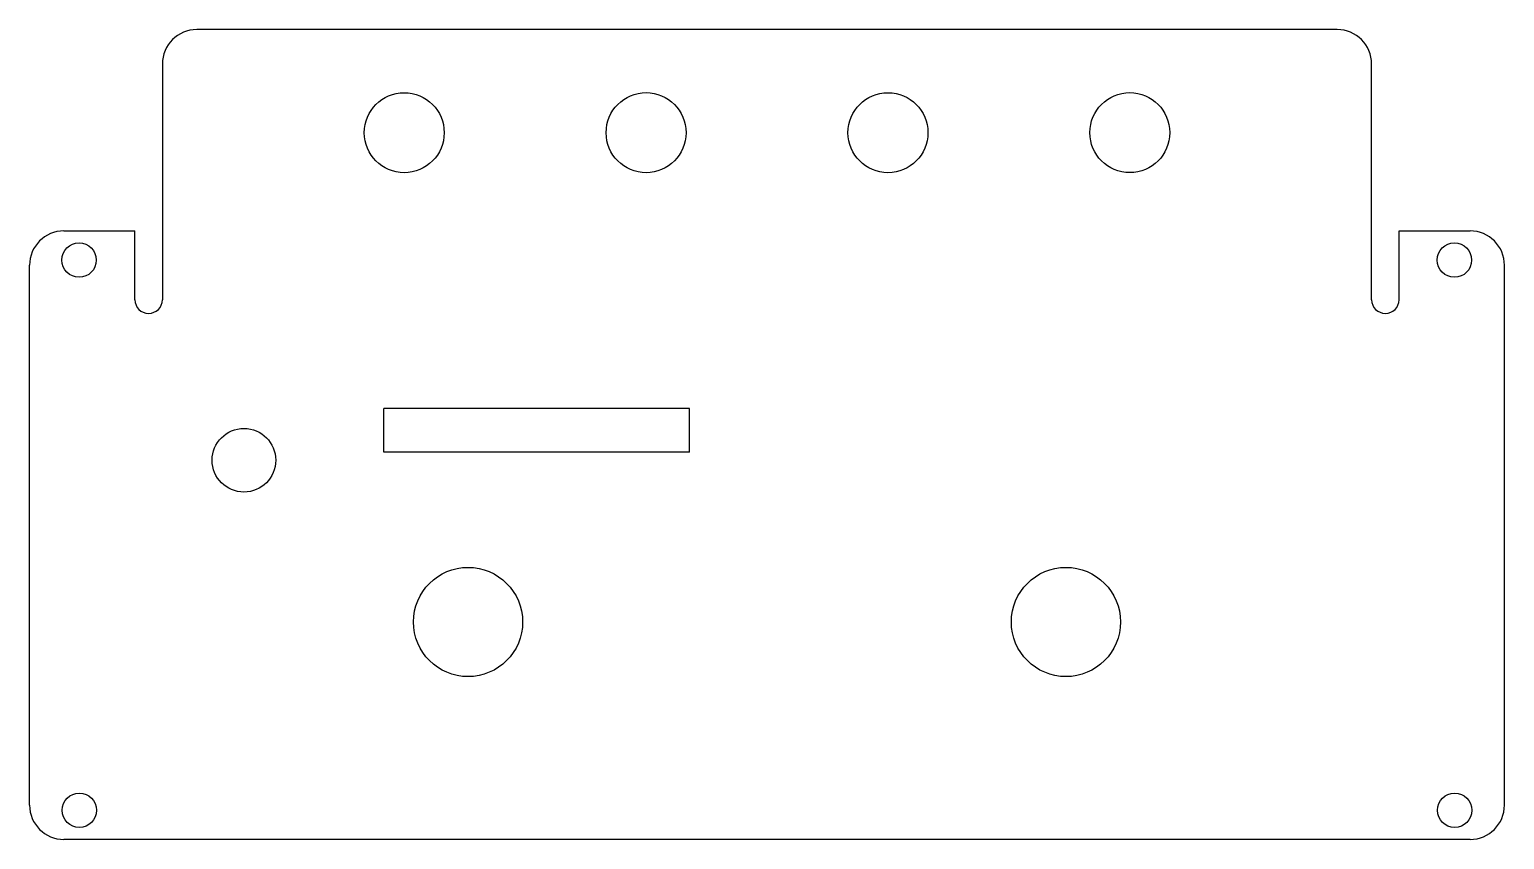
# Model space of a CAD drawing. Extents: x -56.2 to 29.6, y -42.2 to 4.9.
import ezdxf

# ---------------------------------------------------------------- set-up
doc = ezdxf.new("R2010")
doc.units = 0
doc.header["$MEASUREMENT"] = 0
doc.layers.add('VISIBLE', color=7, linetype='CONTINUOUS')

msp = doc.modelspace()

# ---------------------------------------------------------------- linework, layer by layer
at = {"layer": 'VISIBLE'}
for p, q in [((19.909, 4.872), (-46.435, 4.872)), ((-48.435, 2.872), (-48.435, -10.829)), ((21.909, -10.829), (21.909, 2.872)), ((-54.163, -6.829), (-50.029, -6.829)), ((-50.029, -10.829), (-50.029, -6.829)), ((23.502, -6.829), (27.637, -6.829)), ((23.502, -10.829), (23.502, -6.829)), ((-56.163, -40.2), (-56.163, -8.829)), ((29.637, -40.2), (29.637, -8.829)), ((-35.561, -19.7), (-35.561, -17.16)), ((-17.781, -17.16), (-35.561, -17.16)), ((-17.781, -19.7), (-17.781, -17.16)), ((-17.781, -19.7), (-35.561, -19.7)), ((27.637, -42.2), (-54.163, -42.2))]:
    msp.add_line(p, q, dxfattribs=at)
for centre, radius in [((-34.366, -1.124), 2.325), ((-20.296, -1.122), 2.325), ((-6.227, -1.124), 2.325), ((7.842, -1.12), 2.325), ((-53.277, -8.529), 1), ((26.723, -8.529), 1), ((-43.689, -20.159), 1.85), ((-30.653, -29.56), 3.175), ((4.126, -29.56), 3.175), ((-53.263, -40.5), 1), ((26.737, -40.5), 1)]:
    msp.add_circle(centre, radius, dxfattribs=at)
for centre, radius, start, end in [((-46.435, 2.872), 2, 90, 180), ((19.909, 2.872), 2, 0, 90), ((-54.163, -8.829), 2, 90, 180), ((27.637, -8.829), 2, 0, 90), ((-49.232, -10.829), 0.797, 180, 0), ((22.705, -10.829), 0.797, 180, 0), ((-54.163, -40.2), 2, 180, 270), ((27.637, -40.2), 2, 270, 0)]:
    msp.add_arc(centre, radius, start, end, dxfattribs=at)

doc.saveas('drawing.dxf')
